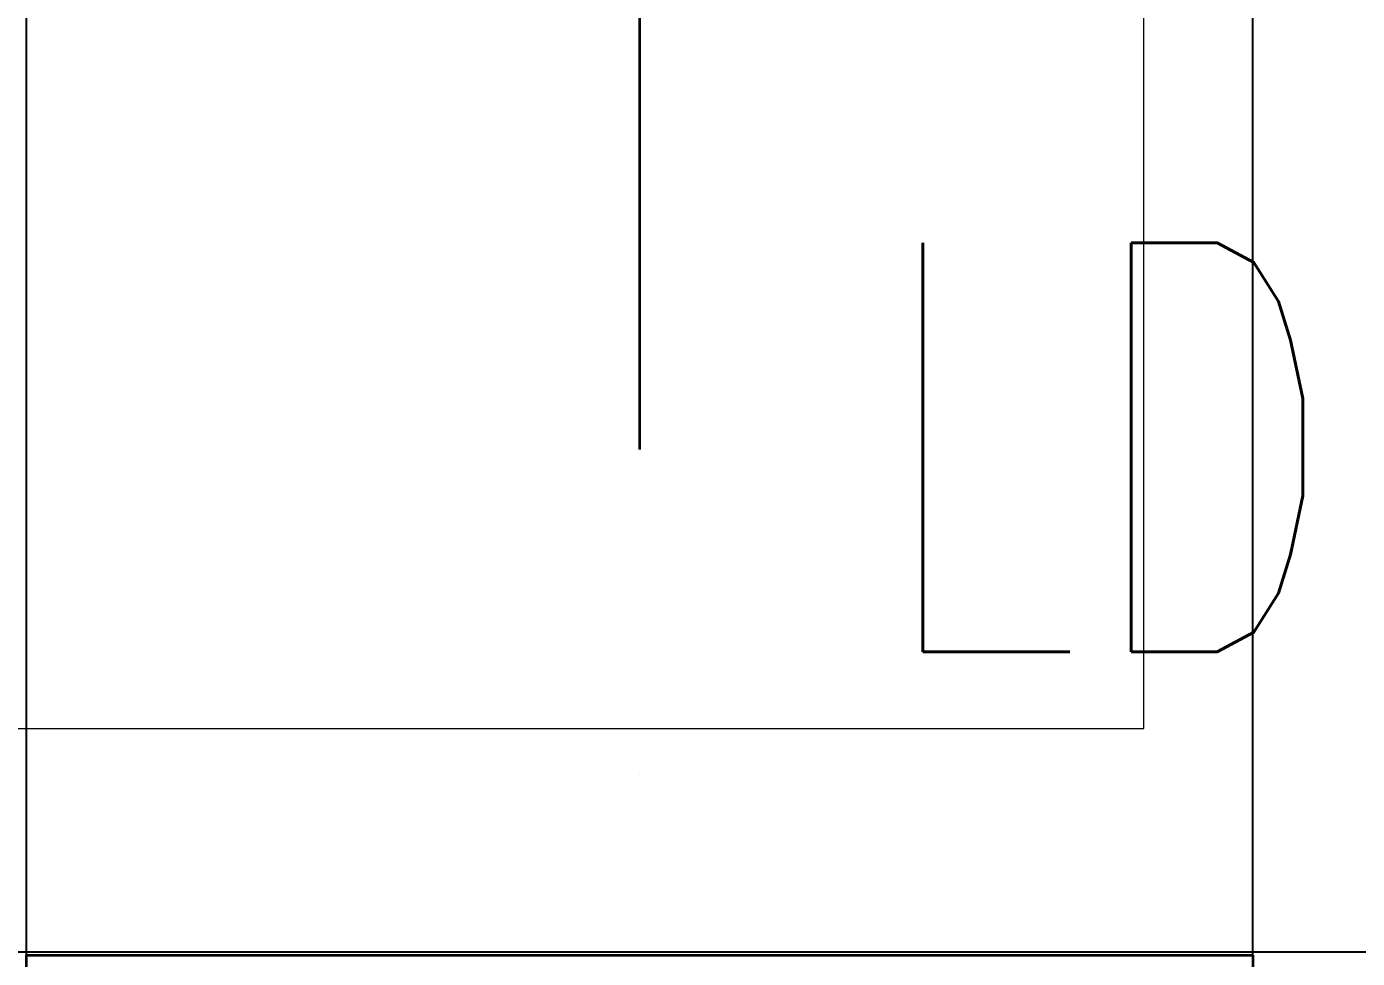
# Model space of a CAD drawing. Header units: inches. Extents: x -12418 to 57169, y -29325 to 19878.
# Drawn here: x 32400 to 33051, y -9003 to -8547 of the extents above; entities that cross this region are included whole.
import ezdxf
from ezdxf.enums import TextEntityAlignment as Align

# ---------------------------------------------------------------- set-up
doc = ezdxf.new("R2010")
doc.units = ezdxf.units.IN
doc.header["$LTSCALE"] = 25
doc.header["$MEASUREMENT"] = 0
doc.linetypes.add('DASHDOT', pattern=[25.4, 12.7, -6.35, 0, -6.35])
doc.layers.get('0').update_dxf_attribs({"color": 8})
doc.layers.add('00-Ground Floor$0$False Ceiling', color=251, linetype='Continuous')
for name, color, linetype, lineweight in [('00-Ground Floor$0$LOADING', 253, 'Continuous', 5), ('00-Ground Floor$0$NEW Wall', 166, 'Continuous', 5), ('E-LITE-CIRC-NUMB', 6, 'Continuous', 25), ('E-LITE-CLNG', 150, 'Continuous', 35), ('E-LITE-CLNG-CNDT', 6, 'DASHDOT', 35), ('E-LITE-CTRL', 6, 'Continuous', 25), ('E-LITE-IDEN', 6, 'Continuous', 25)]:
    doc.layers.add(name, color=color, linetype=linetype, lineweight=lineweight)
doc.styles.add('DC_Simplex', font='SIMPLEX.shx', dxfattribs={"width": 0.7})

# ---------------------------------------------------------------- blocks, each defined once
blk = doc.blocks.new('*X468')
at = {"color": 0}
for p, q in [((13, 1), (13, 1)), ((13, 1), (13, 1)), ((13, 1), (13, 1)), ((13, 1), (13, 1)), ((13, 1), (13, 1)), ((13, 1), (13, 1)), ((13, 1), (13, 1)), ((13, 1), (13, 1)), ((13, 1), (13, 1)), ((13, 1), (13, 1)), ((13, 1), (13, 1)), ((13, 1), (13, 1)), ((13, 1), (13, 1)), ((13, 1), (13, 1)), ((13, 1), (13, 1)), ((13, 1), (14, 1)), ((13, 1), (14, 1)), ((13, 1), (14, 1)), ((13, 1), (13, 1)), ((13, 1), (13, 1)), ((13, 1), (13, 1)), ((13, 1), (13, 1)), ((13, 1), (13, 1)), ((13, 1), (13, 1)), ((13, 1), (13, 1)), ((13, 1), (13, 1)), ((13, 1), (13, 1)), ((13, 1), (13, 1)), ((13, 1), (13, 1)), ((13, 1), (13, 1)), ((13, 1), (13, 1)), ((13, 1), (13, 1)), ((13, 1), (13, 1)), ((13, 1), (13, 1)), ((13, 1), (13, 1)), ((13, 1), (13, 1)), ((13, 1), (13, 1)), ((13, 1), (13, 1)), ((13, 1), (13, 1)), ((13, 1), (13, 1)), ((13, 1), (13, 1)), ((13, 1), (13, 1)), ((13, 1), (13, 1)), ((13, 1), (13, 1)), ((13, 1), (13, 1)), ((13, 1), (13, 1)), ((13, 1), (13, 1)), ((13, 1), (13, 1)), ((13, 1), (13, 1)), ((13, 1), (13, 1)), ((13, 1), (13, 1)), ((13, 1), (13, 1)), ((13, 1), (13, 1)), ((13, 1), (13, 1)), ((13, 1), (13, 1)), ((13, 1), (13, 1)), ((13, 1), (13, 1)), ((13, 1), (13, 1)), ((13, 1), (13, 1)), ((13, 1), (13, 1)), ((13, 1), (13, 1)), ((13, 1), (13, 1)), ((13, 1), (13, 1)), ((13, 1), (13, 1)), ((13, 1), (13, 1)), ((13, 1), (13, 1)), ((13, 1), (13, 1)), ((13, 1), (13, 1)), ((13, 1), (13, 1)), ((13, 1), (13, 1)), ((13, 1), (13, 1)), ((13, 1), (13, 1)), ((13, 1), (13, 1)), ((13, 1), (13, 1)), ((13, 1), (13, 1)), ((13, 1), (13, 1)), ((13, 1), (13, 1)), ((13, 1), (13, 1)), ((13, 1), (13, 1)), ((13, 1), (13, 1)), ((13, 1), (13, 1)), ((13, 1), (13, 1)), ((13, 1), (13, 1)), ((13, 1), (13, 1)), ((13, 1), (13, 1)), ((13, 1), (13, 1)), ((13, 1), (13, 1)), ((13, 1), (13, 1)), ((13, 1), (13, 1)), ((13, 1), (13, 1)), ((13, 1), (13, 1)), ((13, 1), (13, 1)), ((13, 1), (13, 1)), ((13, 1), (13, 1)), ((13, 1), (13, 1)), ((13, 1), (13, 1)), ((13, 1), (13, 1)), ((13, 1), (13, 1)), ((13, 1), (13, 1)), ((13, 1), (13, 1)), ((13, 1), (13, 1)), ((13, 1), (13, 1)), ((13, 1), (13, 1)), ((13, 1), (13, 1)), ((13, 1), (13, 1)), ((13, 1), (13, 1)), ((13, 1), (13, 1)), ((13, 1), (13, 1)), ((13, 1), (13, 1)), ((13, 1), (13, 1)), ((13, 1), (13, 1)), ((13, 1), (13, 1)), ((13, 1), (13, 1)), ((13, 1), (13, 1)), ((13, 1), (13, 1)), ((13, 1), (13, 1)), ((13, 1), (13, 1)), ((13, 1), (13, 1)), ((13, 1), (13, 1)), ((13, 1), (13, 1)), ((13, 1), (13, 1)), ((13, 1), (13, 1)), ((13, 1), (13, 1)), ((13, 1), (14, 1)), ((13, 0), (13, 0)), ((13, 0), (13, 0)), ((13, 0), (13, 0)), ((13, 0), (13, 0)), ((13, 0), (13, 0)), ((13, 0), (13, 0)), ((13, 0), (13, 0)), ((13, 0), (13, 0)), ((13, 0), (13, 0)), ((13, 0), (13, 0)), ((13, 0), (13, 0)), ((13, 0), (13, 0)), ((13, 0), (13, 0)), ((13, 0), (13, 0)), ((13, 0), (13, 0)), ((13, 0), (13, 0)), ((13, 0), (13, 0)), ((13, 0), (13, 0)), ((13, 0), (13, 0)), ((13, 0), (13, 0)), ((13, 0), (13, 0)), ((13, 0), (13, 0)), ((13, 0), (13, 0)), ((13, 0), (13, 0)), ((13, 0), (13, 0)), ((13, 0), (13, 0)), ((13, 0), (13, 0)), ((13, 0), (13, 0)), ((13, 0), (13, 0)), ((13, 0), (13, 0)), ((13, 0), (13, 0)), ((13, 0), (13, 0)), ((13, 0), (13, 0)), ((13, 0), (13, 0)), ((13, 0), (13, 0)), ((13, 0), (13, 0)), ((13, 0), (13, 0)), ((13, 0), (13, 0)), ((13, 0), (13, 0)), ((13, 0), (13, 0)), ((13, 0), (13, 0)), ((13, 0), (13, 0)), ((13, 0), (13, 0)), ((13, 0), (13, 0)), ((13, 0), (13, 0)), ((13, 0), (13, 0)), ((13, 0), (13, 0)), ((13, 0), (13, 0)), ((13, 0), (14, 0)), ((13, 0), (14, 0)), ((13, 0), (13, 0)), ((13, 0), (14, 0)), ((14, 1), (14, 1)), ((14, 1), (14, 1)), ((14, 1), (14, 1)), ((14, 1), (14, 1)), ((14, 1), (14, 1)), ((14, 1), (14, 1)), ((14, 1), (14, 1)), ((14, 1), (14, 1)), ((14, 1), (14, 1)), ((14, 1), (14, 1)), ((14, 1), (14, 1)), ((14, 1), (14, 1)), ((14, 1), (14, 1)), ((14, 1), (14, 1)), ((14, 1), (14, 1)), ((14, 1), (14, 1)), ((14, 1), (14, 1)), ((14, 1), (14, 1)), ((14, 1), (14, 1)), ((14, 1), (14, 1)), ((14, 1), (14, 1)), ((14, 1), (14, 1)), ((14, 1), (14, 1)), ((14, 1), (14, 1)), ((14, 1), (14, 1)), ((14, 1), (14, 1)), ((14, 1), (14, 1)), ((14, 1), (14, 1)), ((14, 1), (14, 1)), ((14, 1), (14, 1)), ((14, 1), (14, 1)), ((14, 1), (14, 1)), ((14, 1), (14, 1)), ((14, 1), (14, 1)), ((14, 1), (14, 1)), ((14, 1), (14, 1)), ((14, 1), (14, 1)), ((14, 1), (14, 1)), ((14, 1), (14, 1)), ((14, 1), (14, 1)), ((14, 1), (14, 1)), ((14, 1), (14, 1)), ((14, 1), (14, 1)), ((14, 1), (14, 1)), ((14, 1), (14, 1)), ((14, 1), (14, 1)), ((14, 1), (14, 1)), ((14, 1), (14, 1)), ((14, 1), (14, 1)), ((14, 1), (14, 1)), ((14, 1), (14, 1)), ((14, 1), (14, 1)), ((14, 1), (14, 1)), ((14, 1), (14, 1)), ((14, 1), (14, 1)), ((14, 1), (14, 1)), ((14, 1), (14, 1)), ((14, 1), (14, 1)), ((14, 1), (14, 1)), ((14, 1), (14, 1)), ((14, 1), (14, 1)), ((14, 1), (14, 1)), ((14, 1), (14, 1)), ((14, 1), (14, 1)), ((14, 1), (14, 1)), ((14, 1), (14, 1)), ((14, 1), (14, 1)), ((14, 1), (14, 1)), ((14, 1), (14, 1)), ((14, 1), (14, 1)), ((14, 1), (14, 1)), ((14, 1), (14, 1)), ((14, 1), (14, 1)), ((14, 1), (14, 1)), ((14, 1), (14, 1)), ((14, 1), (14, 1)), ((14, 1), (14, 1)), ((14, 1), (14, 1)), ((14, 1), (14, 1)), ((14, 1), (14, 1)), ((14, 1), (14, 1)), ((14, 1), (14, 1)), ((14, 1), (14, 1)), ((14, 1), (14, 1)), ((14, 1), (14, 1)), ((14, 1), (14, 1)), ((14, 1), (14, 1)), ((14, 1), (14, 1)), ((14, 1), (14, 1)), ((14, 1), (14, 1)), ((14, 1), (14, 1)), ((14, 1), (14, 1)), ((14, 1), (14, 1)), ((14, 1), (14, 1)), ((14, 0), (14, 0)), ((14, 0), (14, 0)), ((14, 0), (14, 0)), ((14, 0), (14, 0)), ((14, 0), (14, 0)), ((14, 0), (14, 0)), ((14, 0), (14, 0)), ((14, 0), (14, 0)), ((14, 0), (14, 0)), ((14, 0), (14, 0)), ((14, 0), (14, 0)), ((14, 0), (14, 0)), ((14, 0), (14, 0)), ((14, 0), (14, 0)), ((14, 0), (14, 0)), ((14, 0), (14, 0)), ((14, 0), (14, 0)), ((14, 0), (14, 0)), ((14, 0), (14, 0)), ((14, 0), (14, 0)), ((14, 0), (14, 0)), ((14, 0), (14, 0)), ((14, 0), (14, 0)), ((14, 0), (14, 0)), ((14, 0), (14, 0)), ((14, 0), (14, 0)), ((14, 0), (14, 0)), ((14, 0), (14, 0)), ((14, 0), (14, 0)), ((14, 0), (14, 0)), ((14, 0), (14, 0)), ((14, 0), (14, 0)), ((14, 0), (14, 0)), ((14, 0), (14, 0)), ((14, 0), (14, 0)), ((14, 0), (14, 0)), ((14, 0), (14, 0)), ((14, 0), (14, 0)), ((14, 0), (14, 0)), ((14, 0), (14, 0)), ((14, 0), (14, 0)), ((14, 0), (14, 0)), ((14, 0), (14, 0)), ((14, 0), (14, 0)), ((14, 0), (14, 0)), ((14, 0), (14, 0)), ((14, 0), (14, 0)), ((14, 0), (14, 0)), ((13, 0), (13, 0)), ((13, 0), (14, 0)), ((13, 0), (13, 0)), ((13, 0), (14, 0)), ((13, 0), (13, 0)), ((13, 0), (14, 0)), ((13, 0), (13, 0)), ((13, 0), (13, 0)), ((13, 0), (13, 0)), ((13, 0), (13, 0)), ((13, 0), (14, 0)), ((13, 0), (13, 0)), ((13, 0), (14, 0)), ((13, 0), (13, 0)), ((13, 0), (14, 0)), ((13, 0), (13, 0)), ((13, 0), (14, 0)), ((13, 0), (13, 0)), ((13, 0), (14, 0)), ((13, 0), (13, 0)), ((13, 0), (14, 0)), ((13, 0), (13, 0)), ((13, 0), (14, 0)), ((13, 0), (13, 0)), ((13, 0), (13, 0)), ((13, 0), (13, 0)), ((13, 0), (14, 0)), ((13, 0), (13, 0)), ((13, 0), (14, 0)), ((13, 0), (13, 0)), ((13, 0), (14, 0)), ((13, 0), (13, 0)), ((13, 0), (14, 0)), ((13, 0), (13, 0)), ((13, 0), (13, 0)), ((13, 0), (13, 0)), ((13, 0), (13, 0)), ((13, 0), (13, 0)), ((13, 0), (13, 0)), ((13, 0), (13, 0)), ((13, 0), (13, 0)), ((13, 0), (13, 0)), ((13, 0), (13, 0)), ((13, 0), (13, 0)), ((13, 0), (13, 0)), ((13, 0), (13, 0)), ((13, 0), (13, 0)), ((13, 0), (13, 0)), ((13, 0), (13, 0)), ((13, 0), (13, 0)), ((13, 0), (13, 0)), ((13, 0), (13, 0)), ((13, 0), (13, 0)), ((13, 0), (13, 0)), ((13, 0), (13, 0)), ((13, 0), (13, 0)), ((13, 0), (13, 0)), ((13, 0), (13, 0)), ((13, 0), (13, 0)), ((13, 0), (13, 0)), ((13, 0), (13, 0)), ((13, 0), (13, 0)), ((13, 0), (13, 0)), ((13, 0), (13, 0)), ((13, -1), (13, -1)), ((13, -1), (13, -1)), ((13, -1), (13, -1)), ((13, -1), (13, -1)), ((13, -1), (13, -1)), ((13, -1), (14, -1)), ((13, -1), (13, -1)), ((14, 0), (14, 0)), ((14, 0), (14, 0)), ((14, 0), (14, 0)), ((14, 0), (14, 0)), ((14, 0), (14, 0)), ((14, 0), (14, 0)), ((14, 0), (14, 0)), ((14, 0), (14, 0)), ((14, 0), (14, 0)), ((14, 0), (14, 0)), ((14, 0), (14, 0)), ((14, 0), (14, 0)), ((14, 0), (14, 0)), ((14, 0), (14, 0)), ((14, 0), (14, 0)), ((13, 0), (14, 0)), ((14, 0), (14, 0)), ((14, 0), (14, 0)), ((14, 0), (14, 0)), ((14, 0), (14, 0)), ((14, 0), (14, 0)), ((14, 0), (14, 0)), ((14, 0), (14, 0)), ((14, 0), (14, 0)), ((14, 0), (14, 0)), ((14, 0), (14, 0)), ((14, 0), (14, 0)), ((14, 0), (14, 0)), ((14, 0), (14, 0)), ((14, 0), (14, 0)), ((14, 0), (14, 0)), ((14, 0), (14, 0)), ((14, 0), (14, 0)), ((14, 0), (14, 0)), ((14, 0), (14, 0)), ((14, 0), (14, 0)), ((14, 0), (14, 0)), ((14, 0), (14, 0)), ((14, 0), (14, 0)), ((14, 0), (14, 0)), ((14, 0), (14, 0)), ((14, 0), (14, 0)), ((14, 0), (14, 0)), ((14, 0), (14, 0)), ((14, 0), (14, 0)), ((14, 0), (14, 0)), ((14, 0), (14, 0)), ((14, 0), (14, 0)), ((14, 0), (14, 0)), ((14, 0), (14, 0)), ((14, -1), (14, -1)), ((14, -1), (14, -1)), ((14, -1), (14, -1)), ((14, -1), (14, -1)), ((14, -1), (14, -1))]:
    blk.add_line(p, q, dxfattribs=at)
blk = doc.blocks.new('*X467')
at = {"color": 0}
for p, q in [((5, 3), (5, 3)), ((5, 3), (5, 3)), ((5, 3), (5, 3)), ((5, 3), (5, 3)), ((5, 3), (5, 3)), ((5, 3), (5, 3)), ((5, 3), (5, 3)), ((5, 3), (5, 3)), ((5, 3), (5, 3)), ((5, 3), (5, 3)), ((5, 3), (5, 3)), ((5, 3), (5, 3)), ((5, 3), (5, 3)), ((5, 3), (5, 3)), ((5, 3), (5, 3)), ((5, 3), (5, 3)), ((5, 3), (5, 3)), ((5, 3), (5, 3)), ((5, 3), (5, 3)), ((5, 3), (5, 3)), ((5, 3), (5, 3)), ((5, 3), (5, 3)), ((5, 3), (5, 3)), ((5, 3), (5, 3)), ((5, 3), (5, 3)), ((5, 3), (5, 3)), ((5, 3), (5, 3)), ((5, 3), (5, 3)), ((5, 3), (5, 3)), ((5, 3), (5, 3)), ((5, 3), (5, 3)), ((5, 3), (5, 3)), ((5, 3), (5, 3)), ((5, 3), (5, 3)), ((5, 3), (5, 3)), ((5, 3), (5, 3)), ((5, 3), (5, 3)), ((5, 3), (5, 3)), ((5, 3), (5, 3)), ((5, 3), (5, 3)), ((5, 3), (5, 3)), ((5, 3), (5, 3)), ((5, 3), (5, 3)), ((5, 3), (5, 3)), ((5, 3), (5, 3)), ((5, 3), (5, 3)), ((5, 3), (5, 3)), ((5, 3), (5, 3)), ((5, 3), (5, 3)), ((5, 3), (5, 3)), ((5, 3), (5, 3)), ((5, 3), (5, 3)), ((5, 3), (5, 3)), ((5, 3), (5, 3)), ((5, 3), (5, 3)), ((5, 3), (5, 3)), ((5, 3), (5, 3)), ((5, 3), (5, 3)), ((5, 3), (5, 3)), ((5, 3), (5, 3)), ((5, 3), (5, 3)), ((5, 3), (5, 3)), ((5, 3), (5, 3)), ((5, 3), (5, 3)), ((5, 3), (5, 3)), ((5, 3), (5, 3)), ((6, 3), (5, 3)), ((5, 3), (5, 3)), ((6, 3), (5, 3)), ((5, 3), (5, 3)), ((6, 3), (5, 3)), ((5, 3), (5, 3)), ((6, 3), (5, 3)), ((5, 3), (5, 3)), ((5, 3), (5, 3)), ((5, 3), (5, 3)), ((5, 3), (5, 3)), ((5, 3), (5, 3)), ((5, 3), (5, 3)), ((5, 3), (5, 3)), ((5, 3), (5, 3)), ((5, 3), (5, 3)), ((5, 3), (5, 3)), ((5, 3), (5, 3)), ((5, 3), (5, 3)), ((5, 3), (5, 3)), ((5, 3), (5, 3)), ((5, 3), (5, 3)), ((5, 3), (5, 3)), ((5, 3), (5, 3)), ((5, 3), (5, 3)), ((5, 3), (5, 3)), ((5, 3), (5, 3)), ((5, 3), (5, 3)), ((5, 3), (5, 3)), ((5, 3), (5, 3)), ((6, 3), (6, 3)), ((6, 3), (6, 3)), ((6, 3), (6, 3)), ((6, 3), (6, 3)), ((6, 3), (6, 3)), ((6, 3), (6, 3)), ((6, 3), (6, 3)), ((6, 3), (6, 3)), ((6, 3), (6, 3)), ((6, 3), (6, 3)), ((6, 3), (6, 3)), ((6, 3), (6, 3)), ((6, 3), (6, 3)), ((6, 3), (6, 3)), ((6, 3), (6, 3)), ((6, 3), (6, 3)), ((6, 3), (6, 3)), ((6, 3), (6, 3)), ((6, 3), (6, 3)), ((6, 3), (6, 3)), ((6, 3), (6, 3)), ((6, 3), (6, 3)), ((6, 3), (6, 3)), ((6, 3), (6, 3)), ((6, 3), (6, 3)), ((6, 3), (6, 3)), ((6, 3), (6, 3)), ((6, 3), (6, 3)), ((6, 3), (6, 3)), ((6, 3), (6, 3)), ((6, 3), (6, 3)), ((6, 3), (6, 3)), ((6, 3), (6, 3)), ((6, 3), (6, 3)), ((6, 3), (6, 3)), ((6, 3), (6, 3)), ((6, 3), (6, 3)), ((6, 3), (6, 3)), ((6, 3), (6, 3)), ((6, 3), (6, 3)), ((6, 3), (6, 3)), ((6, 3), (6, 3)), ((6, 3), (6, 3)), ((6, 3), (6, 3)), ((6, 3), (6, 3)), ((6, 3), (6, 3)), ((6, 3), (6, 3)), ((6, 3), (6, 3)), ((6, 3), (6, 3)), ((6, 3), (6, 3)), ((6, 3), (6, 3)), ((6, 3), (6, 3)), ((6, 3), (6, 3)), ((6, 3), (6, 3)), ((6, 3), (6, 3)), ((6, 3), (6, 3)), ((6, 3), (6, 3)), ((6, 3), (6, 3)), ((6, 3), (6, 3)), ((6, 3), (6, 3)), ((6, 3), (6, 3)), ((6, 3), (6, 3)), ((6, 3), (6, 3)), ((6, 3), (6, 3)), ((6, 3), (6, 3)), ((6, 3), (6, 3)), ((6, 3), (6, 3)), ((6, 3), (6, 3)), ((6, 3), (6, 3)), ((6, 3), (6, 3)), ((6, 3), (6, 3)), ((6, 3), (6, 3)), ((6, 3), (6, 3)), ((6, 3), (6, 3)), ((6, 3), (6, 3)), ((6, 3), (6, 3)), ((6, 3), (6, 3)), ((6, 3), (6, 3)), ((6, 3), (6, 3)), ((6, 3), (6, 3)), ((6, 3), (6, 3)), ((6, 3), (6, 3)), ((6, 3), (6, 3)), ((6, 3), (6, 3)), ((6, 3), (6, 3)), ((6, 3), (6, 3)), ((6, 3), (6, 3)), ((6, 3), (6, 3)), ((6, 3), (6, 3)), ((6, 3), (6, 3)), ((6, 3), (6, 3)), ((6, 3), (6, 3)), ((6, 3), (6, 3)), ((6, 3), (6, 3)), ((6, 3), (6, 3)), ((6, 3), (6, 3)), ((6, 3), (6, 3)), ((6, 3), (6, 3)), ((6, 3), (6, 3)), ((6, 3), (6, 3)), ((6, 3), (6, 3)), ((6, 3), (6, 3)), ((6, 3), (6, 3)), ((6, 3), (6, 3)), ((6, 3), (6, 3)), ((6, 3), (6, 3)), ((6, 3), (6, 3)), ((6, 3), (6, 3)), ((6, 3), (6, 3)), ((6, 3), (6, 3)), ((6, 3), (6, 3)), ((6, 3), (6, 3)), ((6, 3), (6, 3)), ((6, 3), (6, 3)), ((6, 3), (6, 3)), ((6, 3), (6, 3)), ((6, 3), (6, 3)), ((6, 3), (6, 3)), ((6, 3), (6, 3)), ((6, 3), (6, 3)), ((6, 3), (6, 3)), ((6, 3), (6, 3)), ((6, 3), (6, 3)), ((6, 3), (6, 3)), ((6, 3), (6, 3)), ((6, 3), (6, 3)), ((6, 3), (6, 3)), ((6, 3), (6, 3)), ((6, 3), (6, 3)), ((6, 3), (6, 3)), ((6, 3), (6, 3)), ((6, 3), (6, 3)), ((6, 3), (6, 3)), ((6, 3), (6, 3)), ((6, 3), (6, 3)), ((6, 3), (6, 3)), ((6, 3), (6, 3)), ((6, 3), (6, 3)), ((6, 3), (6, 3)), ((6, 3), (6, 3)), ((6, 3), (6, 3)), ((6, 3), (6, 3)), ((6, 3), (6, 3)), ((6, 3), (6, 3)), ((6, 3), (6, 3)), ((6, 3), (6, 3)), ((6, 3), (6, 3)), ((6, 3), (6, 3)), ((6, 3), (6, 3)), ((6, 3), (6, 3)), ((6, 3), (6, 3)), ((6, 3), (6, 3)), ((6, 3), (6, 3)), ((6, 3), (6, 3)), ((6, 3), (6, 3)), ((6, 3), (6, 3)), ((6, 3), (6, 3)), ((6, 3), (6, 3)), ((6, 3), (6, 3)), ((6, 3), (6, 3)), ((6, 3), (6, 3)), ((6, 3), (6, 3)), ((6, 3), (6, 3)), ((6, 3), (6, 3)), ((6, 3), (6, 3)), ((6, 3), (6, 3)), ((6, 3), (6, 3)), ((6, 3), (6, 3)), ((6, 3), (6, 3)), ((6, 3), (6, 3)), ((6, 3), (6, 3)), ((6, 3), (6, 3)), ((6, 3), (6, 3)), ((6, 3), (6, 3)), ((6, 3), (6, 3)), ((6, 3), (6, 3)), ((6, 3), (6, 3)), ((6, 3), (6, 3)), ((6, 3), (6, 3)), ((6, 3), (6, 3)), ((6, 3), (6, 3)), ((6, 3), (6, 3)), ((6, 3), (6, 3)), ((6, 3), (6, 3)), ((6, 3), (6, 3)), ((6, 3), (6, 3)), ((6, 3), (6, 3)), ((6, 3), (6, 3)), ((6, 3), (6, 3)), ((6, 3), (6, 3)), ((6, 3), (6, 3)), ((6, 3), (6, 3)), ((6, 3), (6, 3)), ((6, 3), (6, 3)), ((6, 3), (6, 3)), ((6, 3), (6, 3)), ((6, 3), (6, 3)), ((6, 3), (6, 3)), ((6, 3), (6, 3)), ((6, 3), (6, 3)), ((6, 3), (6, 3)), ((6, 3), (6, 3)), ((6, 3), (6, 3)), ((6, 3), (6, 3)), ((6, 3), (5, 3)), ((6, 3), (5, 3)), ((6, 3), (5, 3)), ((6, 3), (5, 3)), ((6, 3), (5, 3)), ((6, 3), (6, 3)), ((6, 3), (6, 3)), ((6, 3), (6, 3)), ((6, 3), (6, 3)), ((6, 3), (6, 3)), ((6, 3), (6, 3)), ((6, 3), (6, 3)), ((6, 3), (6, 3)), ((6, 3), (6, 3)), ((6, 3), (6, 3)), ((6, 3), (6, 3)), ((6, 3), (6, 3)), ((6, 3), (6, 3)), ((6, 3), (6, 3)), ((6, 3), (6, 3)), ((6, 3), (6, 3)), ((6, 3), (6, 3)), ((6, 3), (6, 3)), ((6, 3), (6, 3)), ((6, 3), (6, 3)), ((6, 3), (6, 3)), ((6, 3), (6, 3)), ((6, 3), (6, 3)), ((6, 3), (6, 3)), ((6, 3), (6, 3)), ((6, 3), (6, 3)), ((6, 3), (6, 3)), ((6, 3), (6, 3)), ((6, 3), (6, 3)), ((6, 3), (6, 3)), ((6, 3), (6, 3)), ((6, 3), (6, 3)), ((6, 3), (6, 3)), ((6, 3), (6, 3)), ((6, 3), (6, 3)), ((6, 3), (6, 3)), ((6, 3), (6, 3)), ((6, 3), (6, 3)), ((6, 3), (6, 3)), ((6, 3), (6, 3)), ((6, 3), (6, 3)), ((6, 3), (6, 3)), ((6, 3), (6, 3)), ((6, 3), (6, 3)), ((6, 3), (6, 3)), ((6, 3), (6, 3)), ((6, 3), (6, 3)), ((6, 3), (6, 3)), ((6, 3), (6, 3)), ((6, 3), (6, 3)), ((6, 3), (6, 3)), ((6, 3), (6, 3)), ((6, 3), (6, 3)), ((6, 3), (6, 3)), ((6, 3), (6, 3)), ((6, 3), (6, 3)), ((6, 3), (6, 3)), ((6, 3), (6, 3)), ((6, 3), (6, 3)), ((6, 3), (6, 3)), ((6, 3), (6, 3)), ((6, 3), (6, 3)), ((6, 3), (6, 3)), ((6, 3), (6, 3)), ((6, 3), (6, 3)), ((6, 3), (6, 3)), ((6, 3), (6, 3)), ((6, 3), (6, 3)), ((6, 3), (6, 3)), ((6, 3), (6, 3)), ((6, 3), (6, 3)), ((6, 3), (6, 3)), ((6, 3), (6, 3)), ((6, 3), (6, 3)), ((6, 3), (6, 3)), ((6, 3), (6, 3)), ((6, 3), (6, 3)), ((6, 3), (6, 3)), ((6, 3), (6, 3)), ((6, 3), (6, 3)), ((6, 3), (6, 3)), ((6, 3), (6, 3)), ((6, 3), (6, 3)), ((6, 3), (6, 3)), ((6, 3), (6, 3)), ((6, 3), (6, 3)), ((6, 3), (6, 3)), ((6, 3), (6, 3)), ((6, 3), (6, 3)), ((6, 3), (6, 3)), ((6, 3), (6, 3)), ((6, 3), (6, 3)), ((6, 3), (6, 3)), ((6, 3), (6, 3)), ((6, 3), (6, 3)), ((6, 3), (6, 3)), ((6, 3), (6, 3)), ((6, 3), (6, 3)), ((6, 3), (6, 3)), ((6, 3), (6, 3)), ((6, 3), (6, 3)), ((6, 3), (6, 3)), ((6, 3), (6, 3)), ((6, 3), (6, 3)), ((6, 3), (6, 3)), ((6, 3), (6, 3)), ((6, 3), (6, 3)), ((6, 3), (6, 3)), ((6, 3), (6, 3)), ((6, 3), (6, 3)), ((6, 3), (6, 3)), ((6, 3), (6, 3)), ((6, 3), (6, 3)), ((6, 3), (6, 3)), ((6, 3), (6, 3)), ((6, 3), (6, 3)), ((6, 3), (6, 3)), ((6, 3), (6, 3)), ((6, 3), (6, 3)), ((6, 3), (6, 3)), ((6, 3), (6, 3)), ((6, 3), (6, 3)), ((6, 3), (6, 3)), ((6, 3), (6, 3)), ((6, 3), (6, 3)), ((6, 3), (6, 3)), ((6, 3), (6, 3)), ((6, 3), (6, 3)), ((6, 3), (6, 3)), ((6, 3), (6, 3)), ((6, 3), (6, 3)), ((6, 3), (6, 3)), ((6, 3), (6, 3)), ((6, 3), (6, 3)), ((6, 3), (6, 3)), ((6, 3), (6, 3)), ((6, 3), (6, 3)), ((6, 3), (6, 3)), ((6, 3), (6, 3)), ((6, 3), (6, 3)), ((6, 3), (6, 3)), ((6, 3), (6, 3)), ((6, 3), (6, 3)), ((6, 3), (6, 3)), ((6, 3), (6, 3)), ((6, 3), (6, 3)), ((6, 3), (6, 3)), ((6, 3), (6, 3)), ((6, 3), (6, 3)), ((6, 3), (6, 3)), ((6, 3), (6, 3)), ((6, 3), (6, 3)), ((6, 3), (6, 3)), ((6, 3), (6, 3)), ((6, 3), (6, 3)), ((6, 3), (6, 3)), ((6, 3), (6, 3)), ((6, 3), (6, 3)), ((6, 3), (6, 3)), ((6, 3), (6, 3)), ((6, 3), (6, 3)), ((6, 3), (6, 3)), ((6, 3), (6, 3)), ((6, 3), (6, 3)), ((6, 3), (6, 3)), ((6, 3), (6, 3)), ((6, 3), (6, 3)), ((6, 3), (6, 3)), ((6, 3), (6, 3)), ((6, 3), (6, 3)), ((6, 3), (6, 3)), ((6, 3), (6, 3)), ((6, 3), (6, 3)), ((6, 3), (6, 3)), ((6, 3), (6, 3)), ((6, 3), (6, 3)), ((6, 3), (6, 3)), ((6, 3), (6, 3)), ((6, 3), (6, 3)), ((6, 3), (6, 3)), ((6, 3), (6, 3)), ((6, 3), (6, 3)), ((6, 3), (6, 3)), ((6, 3), (6, 3)), ((6, 3), (6, 3)), ((6, 3), (6, 3)), ((6, 3), (6, 3)), ((6, 3), (6, 3)), ((6, 3), (6, 3)), ((6, 3), (6, 3)), ((6, 3), (6, 3)), ((6, 3), (6, 3)), ((6, 3), (6, 3)), ((6, 3), (6, 3)), ((6, 3), (6, 3)), ((6, 3), (6, 3)), ((6, 3), (6, 3)), ((6, 3), (6, 3)), ((6, 3), (6, 3)), ((6, 3), (6, 3)), ((6, 3), (6, 3)), ((6, 3), (6, 3)), ((6, 3), (6, 3)), ((6, 3), (6, 3)), ((6, 3), (6, 3)), ((6, 3), (6, 3)), ((6, 3), (6, 3)), ((6, 3), (6, 3)), ((6, 3), (6, 3)), ((6, 3), (6, 3)), ((6, 3), (6, 3)), ((6, 3), (6, 3)), ((6, 3), (6, 3)), ((6, 3), (6, 3)), ((6, 3), (6, 3)), ((6, 3), (6, 3)), ((6, 3), (6, 3)), ((6, 3), (6, 3)), ((6, 3), (6, 3)), ((6, 3), (6, 3)), ((6, 3), (6, 3)), ((6, 3), (6, 3)), ((6, 3), (6, 3)), ((6, 3), (6, 3)), ((6, 3), (6, 3)), ((6, 3), (6, 3)), ((6, 3), (6, 3)), ((6, 3), (6, 3)), ((6, 3), (6, 3)), ((6, 3), (6, 3)), ((6, 3), (6, 3)), ((6, 3), (6, 3)), ((6, 3), (6, 3)), ((6, 3), (6, 3)), ((6, 3), (6, 3)), ((6, 3), (6, 3)), ((6, 3), (6, 3)), ((6, 3), (6, 3)), ((6, 3), (6, 3)), ((6, 3), (6, 3)), ((6, 3), (6, 3)), ((6, 3), (6, 3)), ((6, 3), (6, 3)), ((6, 3), (6, 3)), ((6, 3), (6, 3)), ((6, 3), (6, 3)), ((6, 3), (6, 3)), ((6, 3), (6, 3)), ((6, 3), (6, 3)), ((6, 3), (6, 3)), ((6, 3), (6, 3)), ((6, 3), (6, 3)), ((6, 3), (6, 3)), ((6, 3), (6, 3)), ((6, 3), (6, 3)), ((6, 3), (6, 3)), ((6, 3), (6, 3)), ((6, 3), (6, 3)), ((6, 3), (6, 3)), ((6, 3), (6, 3)), ((6, 3), (6, 3)), ((6, 3), (6, 3)), ((6, 3), (6, 3)), ((6, 3), (6, 3)), ((6, 3), (6, 3)), ((6, 3), (6, 3)), ((6, 3), (6, 3)), ((6, 3), (6, 3)), ((6, 3), (6, 3)), ((6, 3), (6, 3)), ((6, 3), (6, 3)), ((6, 3), (6, 3)), ((6, 3), (6, 3)), ((6, 3), (6, 3)), ((6, 3), (6, 3)), ((6, 3), (6, 3)), ((6, 3), (6, 3)), ((6, 3), (6, 3)), ((6, 3), (6, 3)), ((6, 3), (6, 3)), ((6, 3), (6, 3)), ((6, 3), (6, 3)), ((6, 3), (6, 3)), ((6, 3), (6, 3)), ((6, 3), (6, 3)), ((6, 3), (6, 3)), ((6, 3), (6, 3)), ((6, 3), (6, 3)), ((6, 3), (6, 3)), ((6, 3), (6, 3)), ((6, 3), (6, 3)), ((6, 3), (6, 3)), ((6, 3), (6, 3)), ((6, 3), (6, 3)), ((6, 3), (6, 3)), ((6, 3), (6, 3)), ((6, 3), (6, 3)), ((6, 3), (6, 3)), ((6, 3), (6, 3)), ((6, 3), (6, 3)), ((6, 3), (6, 3)), ((6, 3), (6, 3)), ((6, 3), (6, 3)), ((6, 3), (6, 3)), ((6, 3), (6, 3)), ((6, 3), (6, 3)), ((6, 3), (6, 3)), ((6, 3), (6, 3)), ((6, 3), (6, 3)), ((6, 3), (6, 3)), ((6, 3), (6, 3)), ((6, 3), (6, 3)), ((6, 3), (6, 3)), ((6, 3), (6, 3)), ((6, 3), (6, 3)), ((6, 3), (6, 3)), ((6, 3), (6, 3))]:
    blk.add_line(p, q, dxfattribs=at)
blk = doc.blocks.new('00-Ground Floor$0$GF21043-P')
at = {"color": 0}
for p, q in [((0.8, 0.75), (-0.8, 0.75)), ((0.8, 0), (0.8, 0.75))]:
    blk.add_line(p, q, dxfattribs=at)
for points in [[(0.8, 0.75), (0.8, 0.75), (0.8, 0.75), (0.8, 0.75), (0.8, 0.75), (0.8, 0.75), (0.8, 0.75), (0.8, 0.75), (0.8, 0.75), (0.8, 0.75), (0.8, 0.75), (0.8, 0.75), (0.8, 0.75), (0.8, 0.75), (0.8, 0.75), (0.8, 0.75), (0.8, 0.75), (0.8, 0.75), (0.8, 0.75), (0.8, 0.75), (0.8, 0.75), (0.8, 0.75), (0.8, 0.75), (0.8, 0.75), (0.8, 0.75), (0.8, 0.75), (0.8, 0.75), (0.8, 0.75), (0.8, 0.75), (0.8, 0.75), (0.8, 0.75), (0.8, 0.75), (0.8, 0.75), (0.8, 0.75), (0.8, 0.75), (0.8, 0.75), (0.8, 0.75), (0.8, 0.75), (0.8, 0.75), (0.8, 0.75), (0.8, 0.75), (0.8, 0.75), (0.8, 0.75), (0.8, 0.75), (0.8, 0.75), (0.8, 0.75), (0.8, 0.75), (0.8, 0.75), (0.8, 0.75), (0.8, 0.75), (0.8, 0.75), (0.8, 0.75), (0.8, 0.75), (0.8, 0.75), (0.8, 0.75), (0.8, 0.75), (0.8, 0.75), (0.8, 0.75), (0.8, 0.75), (0.8, 0.75), (0.8, 0.75), (0.8, 0.75), (0.8, 0.75), (0.8, 0.75), (0.8, 0.75), (0.8, 0.75), (0.8, 0.75), (0.8, 0.75), (0.8, 0.75), (0.8, 0.75), (0.8, 0.75), (0.8, 0.75), (0.8, 0.75), (0.8, 0.75), (0.8, 0.75), (0.8, 0.75), (0.8, 0.75), (0.8, 0.75), (0.8, 0.75), (0.8, 0.75), (0.8, 0.75), (0.8, 0.75), (0.8, 0.75), (0.8, 0.75), (0.8, 0.75), (0.8, 0.75), (0.8, 0.75), (0.8, 0.75), (0.8, 0.75), (0.8, 0.75), (0.8, 0.75), (0.8, 0.75), (0.8, 0.75), (0.8, 0.75), (0.8, 0.75), (0.8, 0.75), (0.8, 0.75), (0.8, 0.75), (0.8, 0.75), (0.8, 0.75), (0.8, 0.75), (0.8, 0.75), (0.8, 0.75), (0.8, 0.75), (0.8, 0.75), (0.8, 0.75), (0.8, 0.75), (0.8, 0.75), (0.8, 0.75), (0.8, 0.75), (0.8, 0.75), (0.8, 0.75), (0.8, 0.75), (0.8, 0.75), (0.8, 0.75), (0.8, 0.75), (0.8, 0.75), (0.8, 0.75), (0.8, 0.75), (0.8, 0.75), (0.8, 0.75), (0.8, 0.75), (0.8, 0.75), (0.8, 0.75), (0.8, 0.75), (0.8, 0.75), (0.8, 0.75), (0.8, 0.75), (0.8, 0.75), (0.8, 0.75), (0.8, 0.75), (0.8, 0.75), (0.8, 0.75), (0.8, 0.75), (0.8, 0.75), (0.8, 0.75), (0.8, 0.75), (0.8, 0.75), (0.8, 0.75), (0.8, 0.75), (0.8, 0.75), (0.8, 0.75), (0.8, 0.75), (0.8, 0.75), (0.8, 0.75), (0.8, 0.75), (0.8, 0.75), (0.8, 0.75), (0.8, 0.75), (0.8, 0.75), (0.8, 0.75), (0.8, 0.75), (0.8, 0.75), (0.8, 0.75), (0.8, 0.75), (0.8, 0.75), (0.8, 0.75), (0.8, 0.75), (0.8, 0.75), (0.8, 0.75), (0.8, 0.75), (0.8, 0.75), (0.8, 0.75), (0.8, 0.75), (0.8, 0.75), (0.8, 0.75), (0.8, 0.75), (0.8, 0.75), (0.8, 0.75), (0.8, 0.75), (0.8, 0.75), (0.8, 0.75), (0.8, 0.75), (0.8, 0.75), (0.8, 0.75), (0.8, 0.75), (0.8, 0.75), (0.8, 0.75), (0.8, 0.75), (0.8, 0.75), (0.8, 0.75), (0.8, 0.75), (0.8, 0.75), (0.8, 0.75), (0.8, 0.75), (0.8, 0.75), (0.8, 0.75), (0.8, 0.75), (0.8, 0.75), (0.8, 0.75), (0.8, 0.75), (0.8, 0.75), (0.8, 0.75), (0.8, 0.75), (0.8, 0.75), (0.8, 0.75), (0.8, 0.75), (0.8, 0.75), (0.8, 0.75), (0.8, 0.75), (0.8, 0.75), (0.8, 0.75), (0.8, 0.75), (0.8, 0.75), (0.8, 0.75), (0.8, 0.75), (0.8, 0.75), (0.8, 0.75), (0.8, 0.75), (0.8, 0.75), (0.8, 0.75), (0.8, 0.75), (0.8, 0.75), (0.8, 0.75), (0.8, 0.75), (0.8, 0.75), (0.8, 0.75), (0.8, 0.75), (0.8, 0.75), (0.8, 0.75), (0.8, 0.75), (0.8, 0.75), (0.8, 0.75), (0.8, 0.75), (0.8, 0.75), (0.8, 0.75), (0.8, 0.75), (0.8, 0.75), (0.8, 0.75), (0.8, 0.75), (0.8, 0.75), (0.8, 0.75), (0.8, 0.75), (0.8, 0.75), (0.8, 0.75), (0.8, 0.75), (0.8, 0.75), (0.8, 0.75), (0.8, 0.75), (0.8, 0.75), (0.8, 0.75), (0.8, 0.75), (0.8, 0.75), (0.8, 0.75), (0.8, 0.75), (0.8, 0.75), (0.8, 0.75), (0.8, 0.75), (0.8, 0.75), (0.8, 0.75), (0.8, 0.75), (0.8, 0.75), (0.8, 0.75), (0.8, 0.75), (0.8, 0.75), (0.8, 0.75), (0.8, 0.75), (0.8, 0.75), (0.8, 0.75), (0.8, 0.75), (0.8, 0.75), (0.8, 0.75), (0.8, 0.75), (0.8, 0.75), (0.8, 0.75), (0.8, 0.75), (0.8, 0.75), (0.8, 0.75), (0.8, 0.75), (0.8, 0.75), (0.8, 0.75), (0.8, 0.75), (0.8, 0.75), (0.8, 0.75), (0.8, 0.75), (0.8, 0.75), (0.8, 0.75)], [(0.8, 0.75), (0.8, 0.75), (0.8, 0.75), (0.8, 0.75), (0.8, 0.75), (0.8, 0.75), (0.8, 0.75), (0.8, 0.75), (0.8, 0.75), (0.8, 0.75), (0.8, 0.75), (0.8, 0.75), (0.8, 0.75), (0.8, 0.75), (0.8, 0.75), (0.8, 0.75), (0.8, 0.75), (0.8, 0.75), (0.8, 0.75), (0.8, 0.75), (0.8, 0.75), (0.8, 0.75), (0.8, 0.75), (0.8, 0.75), (0.8, 0.75), (0.8, 0.75), (0.8, 0.75), (0.8, 0.75), (0.8, 0.75), (0.8, 0.75), (0.8, 0.75), (0.8, 0.75), (0.8, 0.75), (0.8, 0.75), (0.8, 0.75), (0.8, 0.75), (0.8, 0.75), (0.8, 0.75), (0.8, 0.75), (0.8, 0.75), (0.8, 0.75), (0.8, 0.75), (0.8, 0.75), (0.8, 0.75), (0.8, 0.75), (0.8, 0.75), (0.8, 0.75), (0.8, 0.75), (0.8, 0.75), (0.8, 0.75), (0.8, 0.75), (0.8, 0.75), (0.8, 0.75), (0.8, 0.75), (0.8, 0.75), (0.8, 0.75), (0.8, 0.75), (0.8, 0.75), (0.8, 0.75), (0.8, 0.75), (0.8, 0.75), (0.8, 0.75), (0.8, 0.75), (0.8, 0.75), (0.8, 0.75), (0.8, 0.75), (0.8, 0.75), (0.8, 0.75), (0.8, 0.75), (0.8, 0.75), (0.8, 0.75), (0.8, 0.75), (0.8, 0.75), (0.8, 0.75), (0.8, 0.75), (0.8, 0.75), (0.8, 0.75), (0.8, 0.75), (0.8, 0.75), (0.8, 0.75), (0.8, 0.75), (0.8, 0.75), (0.8, 0.75), (0.8, 0.75), (0.8, 0.75), (0.8, 0.75), (0.8, 0.75), (0.8, 0.75), (0.8, 0.75), (0.8, 0.75), (0.8, 0.75), (0.8, 0.75), (0.8, 0.75), (0.8, 0.75), (0.8, 0.75), (0.8, 0.75), (0.8, 0.75), (0.8, 0.75), (0.8, 0.75), (0.8, 0.75), (0.8, 0.75), (0.8, 0.75), (0.8, 0.75), (0.8, 0.75), (0.8, 0.75), (0.8, 0.75), (0.8, 0.75), (0.8, 0.75), (0.8, 0.75), (0.8, 0.75), (0.8, 0.75), (0.8, 0.75), (0.8, 0.75), (0.8, 0.75), (0.8, 0.75), (0.8, 0.75), (0.8, 0.75), (0.8, 0.75), (0.8, 0.75), (0.8, 0.75), (0.8, 0.75), (0.8, 0.75), (0.8, 0.75), (0.8, 0.75), (0.8, 0.75), (0.8, 0.75), (0.8, 0.75), (0.8, 0.75), (0.8, 0.75), (0.8, 0.75), (0.8, 0.75), (0.8, 0.75), (0.8, 0.75), (0.8, 0.75), (0.8, 0.75), (0.8, 0.75), (0.8, 0.75), (0.8, 0.75), (0.8, 0.75), (0.8, 0.75), (0.8, 0.75), (0.8, 0.75), (0.8, 0.75), (0.8, 0.75), (0.8, 0.75), (0.8, 0.75), (0.8, 0.75), (0.8, 0.75), (0.8, 0.75), (0.8, 0.75), (0.8, 0.75), (0.8, 0.75), (0.8, 0.75), (0.8, 0.75), (0.8, 0.75), (0.8, 0.75), (0.8, 0.75), (0.8, 0.75), (0.8, 0.75), (0.8, 0.75), (0.8, 0.75), (0.8, 0.75), (0.8, 0.75), (0.8, 0.75), (0.8, 0.75), (0.8, 0.75), (0.8, 0.75), (0.8, 0.75), (0.8, 0.75), (0.8, 0.75), (0.8, 0.75), (0.8, 0.75), (0.8, 0.75), (0.8, 0.75), (0.8, 0.75), (0.8, 0.75), (0.8, 0.75), (0.8, 0.75), (0.8, 0.75), (0.8, 0.75), (0.8, 0.75), (0.8, 0.75), (0.8, 0.75), (0.8, 0.75), (0.8, 0.75), (0.8, 0.75), (0.8, 0.75), (0.8, 0.75), (0.8, 0.75), (0.8, 0.75), (0.8, 0.75), (0.8, 0.75), (0.8, 0.75), (0.8, 0.75), (0.8, 0.75), (0.8, 0.75), (0.8, 0.75), (0.8, 0.75), (0.8, 0.75), (0.8, 0.75), (0.8, 0.75), (0.8, 0.75), (0.8, 0.75), (0.8, 0.75), (0.8, 0.75), (0.8, 0.75), (0.8, 0.75), (0.8, 0.75), (0.8, 0.75), (0.8, 0.75), (0.8, 0.75), (0.8, 0.75), (0.8, 0.75), (0.8, 0.75), (0.8, 0.75), (0.8, 0.75), (0.8, 0.75), (0.8, 0.75), (0.8, 0.75)], [(0.8, 0.75), (0.8, 0.75), (0.8, 0.75), (0.8, 0.75), (0.8, 0.75), (0.8, 0.75), (0.8, 0.75), (0.8, 0.75), (0.8, 0.75), (0.8, 0.75), (0.8, 0.75), (0.8, 0.75), (0.8, 0.75), (0.8, 0.75), (0.8, 0.75), (0.8, 0.75), (0.8, 0.75), (0.8, 0.75), (0.8, 0.75), (0.8, 0.75), (0.8, 0.75), (0.8, 0.75), (0.8, 0.75), (0.8, 0.75), (0.8, 0.75), (0.8, 0.75), (0.8, 0.75), (0.8, 0.75), (0.8, 0.75), (0.8, 0.75), (0.8, 0.75), (0.8, 0.75), (0.8, 0.75), (0.8, 0.75), (0.8, 0.75), (0.8, 0.75), (0.8, 0.75), (0.8, 0.75), (0.8, 0.75), (0.8, 0.75), (0.8, 0.75), (0.8, 0.75), (0.8, 0.75), (0.8, 0.75), (0.8, 0.75), (0.8, 0.75), (0.8, 0.75), (0.8, 0.75), (0.8, 0.75), (0.8, 0.75), (0.8, 0.75), (0.8, 0.75), (0.8, 0.75), (0.8, 0.75), (0.8, 0.75), (0.8, 0.75), (0.8, 0.75), (0.8, 0.75), (0.8, 0.75), (0.8, 0.75), (0.8, 0.75), (0.8, 0.75), (0.8, 0.75), (0.8, 0.75), (0.8, 0.75), (0.8, 0.75), (0.8, 0.75), (0.8, 0.75), (0.8, 0.75), (0.8, 0.75), (0.8, 0.75), (0.8, 0.75), (0.8, 0.75), (0.8, 0.75), (0.8, 0.75), (0.8, 0.75), (0.8, 0.75), (0.8, 0.75), (0.8, 0.75), (0.8, 0.75), (0.8, 0.75), (0.8, 0.75), (0.8, 0.75), (0.8, 0.75), (0.8, 0.75), (0.8, 0.75), (0.8, 0.75), (0.8, 0.75), (0.8, 0.75), (0.8, 0.75), (0.8, 0.75), (0.8, 0.75), (0.8, 0.75), (0.8, 0.75), (0.8, 0.75), (0.8, 0.75), (0.8, 0.75), (0.8, 0.75), (0.8, 0.75), (0.8, 0.75), (0.8, 0.75), (0.8, 0.75), (0.8, 0.75), (0.8, 0.75), (0.8, 0.75), (0.8, 0.75), (0.8, 0.75), (0.8, 0.75), (0.8, 0.75), (0.8, 0.75), (0.8, 0.75), (0.8, 0.75), (0.8, 0.75), (0.8, 0.75), (0.8, 0.75), (0.8, 0.75), (0.8, 0.75), (0.8, 0.75), (0.8, 0.75), (0.8, 0.75), (0.8, 0.75), (0.8, 0.75), (0.8, 0.75), (0.8, 0.75), (0.8, 0.75), (0.8, 0.75), (0.8, 0.75), (0.8, 0.75), (0.8, 0.75), (0.8, 0.75), (0.8, 0.75), (0.8, 0.75), (0.8, 0.75), (0.8, 0.75), (0.8, 0.75), (0.8, 0.75), (0.8, 0.75), (0.8, 0.75), (0.8, 0.75), (0.8, 0.75), (0.8, 0.75), (0.8, 0.75), (0.8, 0.75), (0.8, 0.75), (0.8, 0.75), (0.8, 0.75), (0.8, 0.75), (0.8, 0.75), (0.8, 0.75), (0.8, 0.75), (0.8, 0.75), (0.8, 0.75), (0.8, 0.75), (0.8, 0.75), (0.8, 0.75), (0.8, 0.75), (0.8, 0.75), (0.8, 0.75), (0.8, 0.75), (0.8, 0.75), (0.8, 0.75), (0.8, 0.75), (0.8, 0.75), (0.8, 0.75), (0.8, 0.75), (0.8, 0.75), (0.8, 0.75), (0.8, 0.75), (0.8, 0.75), (0.8, 0.75), (0.8, 0.75), (0.8, 0.75), (0.8, 0.75), (0.8, 0.75), (0.8, 0.75), (0.8, 0.75), (0.8, 0.75), (0.8, 0.75), (0.8, 0.75), (0.8, 0.75), (0.8, 0.75), (0.8, 0.75), (0.8, 0.75), (0.8, 0.75), (0.8, 0.75), (0.8, 0.75), (0.8, 0.75), (0.8, 0.75), (0.8, 0.75), (0.8, 0.75), (0.8, 0.75), (0.8, 0.75), (0.8, 0.75), (0.8, 0.75), (0.8, 0.75), (0.8, 0.75), (0.8, 0.75), (0.8, 0.75), (0.8, 0.75), (0.8, 0.75), (0.8, 0.75), (0.8, 0.75), (0.8, 0.75), (0.8, 0.75), (0.8, 0.75), (0.8, 0.75), (0.8, 0.75), (0.8, 0.75), (0.8, 0.75), (0.8, 0.75), (0.8, 0.75), (0.8, 0.75), (0.8, 0.75), (0.8, 0.75)]]:
    blk.add_lwpolyline(points, close=True, dxfattribs=at)
at = {"layer": '00-Ground Floor$0$NEW Wall', "color": 0, "linetype": 'Continuous'}
for points in [[(0.8, 0.75), (0.8, 0.75), (0.8, 0.75), (0.8, 0.75), (0.8, 0.75), (0.8, 0.75), (0.8, 0.75), (0.8, 0.75), (0.8, 0.75), (0.8, 0.75)], [(0.8, 0.75), (0.8, 0.75), (0.8, 0.75), (0.8, 0.75), (0.8, 0.75), (0.8, 0.75), (0.8, 0.75), (0.8, 0.75), (0.8, 0.75)], [(0.8, 0.75), (0.8, 0.75), (0.8, 0.75), (0.8, 0.75), (0.8, 0.75), (0.8, 0.75), (0.8, 0.75), (0.8, 0.75), (0.8, 0.75), (0.8, 0.75), (0.8, 0.75), (0.8, 0.75), (0.8, 0.75), (0.8, 0.75), (0.8, 0.75), (0.8, 0.75), (0.8, 0.75), (0.8, 0.75)], [(0.8, 0.75), (0.8, 0.75), (0.8, 0.75), (0.8, 0.75), (0.8, 0.75), (0.8, 0.75), (0.8, 0.75)], [(0.8, 0.75), (0.8, 0.75), (0.8, 0.75), (0.8, 0.75), (0.8, 0.75), (0.8, 0.75), (0.8, 0.75), (0.8, 0.75), (0.8, 0.75), (0.8, 0.75), (0.8, 0.75), (0.8, 0.75), (0.8, 0.75), (0.8, 0.75), (0.8, 0.75)], [(0.8, 0.75), (0.8, 0.75), (0.8, 0.75), (0.8, 0.75), (0.8, 0.75), (0.8, 0.75), (0.8, 0.75), (0.8, 0.75), (0.8, 0.75), (0.8, 0.75)], [(0.8, 0.75), (0.8, 0.75), (0.8, 0.75), (0.8, 0.75), (0.8, 0.75), (0.8, 0.75), (0.8, 0.75), (0.8, 0.75), (0.8, 0.75), (0.8, 0.75), (0.8, 0.75), (0.8, 0.75)], [(0.8, 0.75), (0.8, 0.75), (0.8, 0.75), (0.8, 0.75), (0.8, 0.75), (0.8, 0.75), (0.8, 0.75), (0.8, 0.75), (0.8, 0.75), (0.8, 0.75)], [(0.8, 0.75), (0.8, 0.75), (0.8, 0.75), (0.8, 0.75), (0.8, 0.75), (0.8, 0.75), (0.8, 0.75), (0.8, 0.75), (0.8, 0.75), (0.8, 0.75)], [(0.8, 0.75), (0.8, 0.75), (0.8, 0.75), (0.8, 0.75), (0.8, 0.75), (0.8, 0.75), (0.8, 0.75), (0.8, 0.75)], [(0.8, 0.75), (0.8, 0.75), (0.8, 0.75), (0.8, 0.75), (0.8, 0.75), (0.8, 0.75), (0.8, 0.75), (0.8, 0.75), (0.8, 0.75), (0.8, 0.75), (0.8, 0.75), (0.8, 0.75), (0.8, 0.75), (0.8, 0.75), (0.8, 0.75), (0.8, 0.75), (0.8, 0.75), (0.8, 0.75), (0.8, 0.75), (0.8, 0.75), (0.8, 0.75), (0.8, 0.75), (0.8, 0.75), (0.8, 0.75), (0.8, 0.75), (0.8, 0.75), (0.8, 0.75), (0.8, 0.75), (0.8, 0.75), (0.8, 0.75), (0.8, 0.75), (0.8, 0.75), (0.8, 0.75), (0.8, 0.75), (0.8, 0.75), (0.8, 0.75), (0.8, 0.75), (0.8, 0.75), (0.8, 0.75), (0.8, 0.75), (0.8, 0.75), (0.8, 0.75), (0.8, 0.75), (0.8, 0.75), (0.8, 0.75), (0.8, 0.75), (0.8, 0.75), (0.8, 0.75), (0.8, 0.75), (0.8, 0.75), (0.8, 0.75), (0.8, 0.75), (0.8, 0.75), (0.8, 0.75), (0.8, 0.75), (0.8, 0.75), (0.8, 0.75), (0.8, 0.75), (0.8, 0.75), (0.8, 0.75), (0.8, 0.75), (0.8, 0.75), (0.8, 0.75), (0.8, 0.75), (0.8, 0.75), (0.8, 0.75), (0.8, 0.75), (0.8, 0.75), (0.8, 0.75), (0.8, 0.75), (0.8, 0.75), (0.8, 0.75), (0.8, 0.75), (0.8, 0.75), (0.8, 0.75), (0.8, 0.75), (0.8, 0.75), (0.8, 0.75), (0.8, 0.75), (0.8, 0.75), (0.8, 0.75), (0.8, 0.75), (0.8, 0.75), (0.8, 0.75), (0.8, 0.75), (0.8, 0.75), (0.8, 0.75), (0.8, 0.75), (0.8, 0.75), (0.8, 0.75), (0.8, 0.75), (0.8, 0.75), (0.8, 0.75), (0.8, 0.75), (0.8, 0.75), (0.8, 0.75), (0.8, 0.75), (0.8, 0.75), (0.8, 0.75), (0.8, 0.75), (0.8, 0.75), (0.8, 0.75), (0.8, 0.75), (0.8, 0.75), (0.8, 0.75), (0.8, 0.75), (0.8, 0.75), (0.8, 0.75), (0.8, 0.75), (0.8, 0.75), (0.8, 0.75)], [(0.8, 0.75), (0.8, 0.75), (0.8, 0.75), (0.8, 0.75), (0.8, 0.75), (0.8, 0.75), (0.8, 0.75), (0.8, 0.75), (0.8, 0.75), (0.8, 0.75), (0.8, 0.75), (0.8, 0.75), (0.8, 0.75), (0.8, 0.75), (0.8, 0.75), (0.8, 0.75), (0.8, 0.75)], [(0.8, 0.75), (0.8, 0.75), (0.8, 0.75), (0.8, 0.75), (0.8, 0.75), (0.8, 0.75), (0.8, 0.75)], [(0.8, 0.75), (0.8, 0.75), (0.8, 0.75), (0.8, 0.75), (0.8, 0.75), (0.8, 0.75), (0.8, 0.75), (0.8, 0.75), (0.8, 0.75), (0.8, 0.75), (0.8, 0.75), (0.8, 0.75), (0.8, 0.75), (0.8, 0.75), (0.8, 0.75), (0.8, 0.75), (0.8, 0.75), (0.8, 0.75), (0.8, 0.75), (0.8, 0.75), (0.8, 0.75), (0.8, 0.75), (0.8, 0.75), (0.8, 0.75), (0.8, 0.75), (0.8, 0.75), (0.8, 0.75), (0.8, 0.75), (0.8, 0.75), (0.8, 0.75), (0.8, 0.75), (0.8, 0.75), (0.8, 0.75), (0.8, 0.75), (0.8, 0.75), (0.8, 0.75), (0.8, 0.75), (0.8, 0.75), (0.8, 0.75), (0.8, 0.75), (0.8, 0.75), (0.8, 0.75), (0.8, 0.75), (0.8, 0.75), (0.8, 0.75), (0.8, 0.75), (0.8, 0.75), (0.8, 0.75), (0.8, 0.75), (0.8, 0.75), (0.8, 0.75), (0.8, 0.75), (0.8, 0.75), (0.8, 0.75), (0.8, 0.75), (0.8, 0.75), (0.8, 0.75), (0.8, 0.75), (0.8, 0.75), (0.8, 0.75), (0.8, 0.75), (0.8, 0.75), (0.8, 0.75), (0.8, 0.75), (0.8, 0.75), (0.8, 0.75), (0.8, 0.75), (0.8, 0.75), (0.8, 0.75), (0.8, 0.75), (0.8, 0.75), (0.8, 0.75), (0.8, 0.75), (0.8, 0.75), (0.8, 0.75), (0.8, 0.75), (0.8, 0.75), (0.8, 0.75), (0.8, 0.75), (0.8, 0.75), (0.8, 0.75), (0.8, 0.75), (0.8, 0.75), (0.8, 0.75), (0.8, 0.75), (0.8, 0.75), (0.8, 0.75), (0.8, 0.75), (0.8, 0.75)], [(0.8, 0.75), (0.8, 0.75), (0.8, 0.75), (0.8, 0.75), (0.8, 0.75), (0.8, 0.75), (0.8, 0.75), (0.8, 0.75), (0.8, 0.75), (0.8, 0.75), (0.8, 0.75), (0.8, 0.75), (0.8, 0.75), (0.8, 0.75), (0.8, 0.75), (0.8, 0.75), (0.8, 0.75), (0.8, 0.75), (0.8, 0.75), (0.8, 0.75), (0.8, 0.75), (0.8, 0.75), (0.8, 0.75), (0.8, 0.75), (0.8, 0.75), (0.8, 0.75), (0.8, 0.75), (0.8, 0.75), (0.8, 0.75), (0.8, 0.75), (0.8, 0.75), (0.8, 0.75), (0.8, 0.75), (0.8, 0.75), (0.8, 0.75), (0.8, 0.75), (0.8, 0.75), (0.8, 0.75), (0.8, 0.75), (0.8, 0.75), (0.8, 0.75), (0.8, 0.75), (0.8, 0.75), (0.8, 0.75), (0.8, 0.75), (0.8, 0.75), (0.8, 0.75), (0.8, 0.75), (0.8, 0.75), (0.8, 0.75), (0.8, 0.75), (0.8, 0.75), (0.8, 0.75), (0.8, 0.75)]]:
    blk.add_lwpolyline(points, dxfattribs=at)
at = {"color": 0}
for name, xscale, yscale, zscale in [('*X468', 5.5e-11, 5.5e-11, 5.5e-11), ('*X467', 8.59375e-11, 8.59375e-11, 8.59375e-11)]:
    blk.add_blockref(name, (0.8, 0.75), dxfattribs=dict(at, xscale=xscale, yscale=yscale, zscale=zscale))
blk = doc.blocks.new('00-Ground Floor$0$A$Ce9e1c4c3')
at = {"layer": '00-Ground Floor$0$False Ceiling', "color": 254, "linetype": 'Continuous'}
for p, q in [((-67600, -10217.43), (-67600, -7067.43)), ((-67000, -10217.43), (-67000, -7067.43)), ((-68550.49, -9000), (-64050.49, -9000))]:
    blk.add_line(p, q, dxfattribs=at)
blk = doc.blocks.new('00-Ground Floor')
at = {"layer": '00-Ground Floor$0$False Ceiling', "color": 254}
blk.add_blockref('00-Ground Floor$0$A$Ce9e1c4c3', (100000, 0), dxfattribs=at)
at = {"layer": '00-Ground Floor$0$LOADING', "extrusion": (-2.34731e-18, 2.24019e-05, 1), "xscale": 1000, "yscale": 1000, "zscale": 1000, "rotation": 270}
blk.add_blockref('00-Ground Floor$0$GF21043-P', (32196.8, -8090.68, -0.19), dxfattribs=at)
blk = doc.blocks.new('*U14')
blk.add_lwpolyline([(-300, 300), (-300, -300), (300, -300), (300, 300)], close=True)
at = {"layer": 'E-LITE-CIRC-NUMB', "style": 'DC_Simplex', "width": 0.7, "flags": 8}
blk.add_attdef('CIRCUIT', text='', height=200, rotation=0, dxfattribs=at).set_placement((-473.9, 300), align=Align.RIGHT)
at = {"layer": 'E-LITE-CTRL', "style": 'DC_Simplex', "width": 0.7, "flags": 8}
blk.add_attdef('CONTROL', (1118.9, -935), '', height=200, rotation=360, dxfattribs=at)
at = {"layer": 'E-LITE-IDEN', "style": 'DC_Simplex', "width": 0.7, "flags": 8}
blk.add_attdef('TYPE', (-114.57, 448.55), '', height=200, rotation=360, dxfattribs=at)

msp = doc.modelspace()

# ---------------------------------------------------------------- linework, layer by layer
at = {"layer": 'E-LITE-CLNG-CNDT'}
msp.add_lwpolyline([(32700, -7801.62), (32700, -9001.62)], dxfattribs=at)

# ---------------------------------------------------------------- block references
at = {"layer": 'E-LITE-CLNG'}
ref = msp.add_blockref('*U14', (32700, -9301.62), dxfattribs=dict(at, xscale=-1))
ref.add_attrib('TYPE', 'LD1', (32814.57, -8853.07), dxfattribs={"layer": 'E-LITE-IDEN', "height": 200, "rotation": 0, "style": 'DC_Simplex', "width": 0.7, "flags": 8})
at = {"layer": 'E-LITE-CLNG-CNDT'}
msp.add_blockref('00-Ground Floor', (0, 0), dxfattribs=at)

doc.saveas('drawing.dxf')
